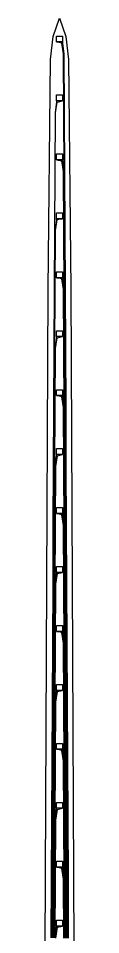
# Model space of a CAD drawing. Header units: inches. Extents: x 115980 to 170179, y 57000 to 74333.
# Drawn here: x 126829 to 126914, y 69376 to 70931 of the extents above; entities that cross this region are included whole.
import ezdxf

# ---------------------------------------------------------------- set-up
doc = ezdxf.new("R2010")
doc.units = ezdxf.units.IN
doc.header["$MEASUREMENT"] = 0
for name, color, linetype in [('metal', 221, 'Continuous'), ('nitride window', 40, 'Continuous'), ('profile', 140, 'Continuous')]:
    doc.layers.add(name, color=color, linetype=linetype)

msp = doc.modelspace()

# ---------------------------------------------------------------- linework, layer by layer
at = {"layer": 'metal'}
for points in [[(126866.2, 70900.6), (126876.2, 70900.6), (126876.2, 70890.6), (126866.2, 70890.6)], [(126876.2, 70888.6), (126875.2, 70888.6), (126866.2, 70890.6), (126876.2, 70890.6)], [(126866.2, 70800.6), (126876.2, 70800.6), (126876.2, 70790.6), (126866.2, 70790.6)], [(126866.2, 70788.6), (126867.2, 70788.6), (126876.2, 70790.6), (126866.2, 70790.6)], [(126866.2, 70700.6), (126876.2, 70700.6), (126876.2, 70690.6), (126866.2, 70690.6)], [(126866.2, 70690.6), (126875.2, 70688.6), (126876.2, 70688.6), (126876.2, 70690.6)], [(126866.2, 70600.6), (126876.2, 70600.6), (126876.2, 70590.6), (126866.2, 70590.6)], [(126876.2, 70590.6), (126867.2, 70588.6), (126866.2, 70588.6), (126866.2, 70590.6)], [(126866.2, 70500.6), (126876.2, 70500.6), (126876.2, 70490.6), (126866.2, 70490.6)], [(126876.2, 70488.6), (126875.2, 70488.6), (126866.2, 70490.6), (126876.2, 70490.6)], [(126866.2, 70400.6), (126876.2, 70400.6), (126876.2, 70390.6), (126866.2, 70390.6)], [(126866.2, 70388.6), (126867.2, 70388.6), (126876.2, 70390.6), (126866.2, 70390.6)], [(126866.2, 70300.6), (126876.2, 70300.6), (126876.2, 70290.6), (126866.2, 70290.6)], [(126876.2, 70288.6), (126875.2, 70288.6), (126866.2, 70290.6), (126876.2, 70290.6)], [(126866.2, 70200.6), (126876.2, 70200.6), (126876.2, 70190.6), (126866.2, 70190.6)], [(126866.2, 70188.6), (126867.2, 70188.6), (126876.2, 70190.6), (126866.2, 70190.6)], [(126866.2, 70100.6), (126876.2, 70100.6), (126876.2, 70090.6), (126866.2, 70090.6)], [(126876.2, 70088.6), (126875.2, 70088.6), (126866.2, 70090.6), (126876.2, 70090.6)], [(126866.2, 70000.6), (126876.2, 70000.6), (126876.2, 69990.6), (126866.2, 69990.6)], [(126866.2, 69988.6), (126867.2, 69988.6), (126876.2, 69990.6), (126866.2, 69990.6)], [(126866.2, 69900.6), (126876.2, 69900.6), (126876.2, 69890.6), (126866.2, 69890.6)], [(126876.2, 69888.6), (126875.2, 69888.6), (126866.2, 69890.6), (126876.2, 69890.6)], [(126866.2, 69800.6), (126876.2, 69800.6), (126876.2, 69790.6), (126866.2, 69790.6)], [(126866.2, 69788.6), (126867.2, 69788.6), (126876.2, 69790.6), (126866.2, 69790.6)], [(126866.2, 69700.6), (126876.2, 69700.6), (126876.2, 69690.6), (126866.2, 69690.6)], [(126876.2, 69688.6), (126875.2, 69688.6), (126866.2, 69690.6), (126876.2, 69690.6)], [(126866.2, 69600.6), (126876.2, 69600.6), (126876.2, 69590.6), (126866.2, 69590.6)], [(126866.2, 69588.6), (126867.2, 69588.6), (126876.2, 69590.6), (126866.2, 69590.6)], [(126866.2, 69500.6), (126876.2, 69500.6), (126876.2, 69490.6), (126866.2, 69490.6)], [(126876.2, 69488.6), (126875.2, 69488.6), (126866.2, 69490.6), (126876.2, 69490.6)], [(126866.2, 69400.6), (126876.2, 69400.6), (126876.2, 69390.6), (126866.2, 69390.6)], [(126866.2, 69388.6), (126867.2, 69388.6), (126876.2, 69390.6), (126866.2, 69390.6)]]:
    msp.add_lwpolyline(points, close=True, dxfattribs=at)
for points in [[(126885.7, 69370.5), (126885.2, 69470.6), (126884.7, 69570.5), (126884.2, 69670.6), (126883.7, 69770.5), (126883.2, 69870.6), (126882.7, 69970.5), (126882.2, 70070.6), (126881.7, 70170.5), (126881.2, 70270.6), (126880.7, 70370.5), (126880.2, 70470.6), (126879.7, 70570.5), (126879.2, 70670.6), (126878.7, 70770.5), (126878.2, 70870.5), (126875.2, 70888.6), (126876.2, 70888.6), (126878.7, 70870.6), (126879.2, 70770.5), (126879.7, 70670.6), (126880.2, 70570.5), (126880.7, 70470.6), (126881.2, 70370.5), (126881.7, 70270.6), (126882.2, 70170.5), (126882.7, 70070.6), (126883.2, 69970.5), (126883.7, 69870.6), (126884.2, 69770.5), (126884.7, 69670.6), (126885.2, 69570.5), (126885.7, 69470.6), (126886.2, 69370.5)], [(126857.2, 69370.6), (126857.7, 69470.5), (126858.2, 69570.6), (126858.7, 69670.5), (126859.2, 69770.6), (126859.7, 69870.5), (126860.2, 69970.6), (126860.7, 70070.5), (126861.2, 70170.6), (126861.7, 70270.5), (126862.2, 70370.6), (126862.7, 70470.5), (126863.2, 70570.6), (126863.7, 70670.5), (126864.2, 70770.5), (126867.2, 70788.6), (126866.2, 70788.6), (126863.7, 70770.6), (126863.2, 70670.5), (126862.7, 70570.6), (126862.2, 70470.5), (126861.7, 70370.6), (126861.2, 70270.5), (126860.7, 70170.6), (126860.2, 70070.5), (126859.7, 69970.6), (126859.2, 69870.5), (126858.7, 69770.6), (126858.2, 69670.5), (126857.7, 69570.6), (126857.2, 69470.5), (126856.7, 69370.6)], [(126884.7, 69370.5), (126884.2, 69470.6), (126883.7, 69570.5), (126883.2, 69670.6), (126882.7, 69770.5), (126882.2, 69870.6), (126881.7, 69970.5), (126881.2, 70070.6), (126880.7, 70170.5), (126880.2, 70270.6), (126879.7, 70370.5), (126879.2, 70470.6), (126878.7, 70570.5), (126878.2, 70670.5), (126875.2, 70688.6), (126876.2, 70688.6), (126878.7, 70670.6), (126879.2, 70570.5), (126879.7, 70470.6), (126880.2, 70370.5), (126880.7, 70270.6), (126881.2, 70170.5), (126881.7, 70070.6), (126882.2, 69970.5), (126882.7, 69870.6), (126883.2, 69770.5), (126883.7, 69670.6), (126884.2, 69570.5), (126884.7, 69470.6), (126885.2, 69370.5)], [(126858.2, 69370.6), (126858.7, 69470.5), (126859.2, 69570.6), (126859.7, 69670.5), (126860.2, 69770.6), (126860.7, 69870.5), (126861.2, 69970.6), (126861.7, 70070.5), (126862.2, 70170.6), (126862.7, 70270.5), (126863.2, 70370.6), (126863.7, 70470.5), (126864.2, 70570.5), (126867.2, 70588.6), (126866.2, 70588.6), (126863.7, 70570.6), (126863.2, 70470.5), (126862.7, 70370.6), (126862.2, 70270.5), (126861.7, 70170.6), (126861.2, 70070.5), (126860.7, 69970.6), (126860.2, 69870.5), (126859.7, 69770.6), (126859.2, 69670.5), (126858.7, 69570.6), (126858.2, 69470.5), (126857.7, 69370.6)], [(126883.7, 69370.5), (126883.2, 69470.6), (126882.7, 69570.5), (126882.2, 69670.6), (126881.7, 69770.5), (126881.2, 69870.6), (126880.7, 69970.5), (126880.2, 70070.6), (126879.7, 70170.5), (126879.2, 70270.6), (126878.7, 70370.5), (126878.2, 70470.5), (126875.2, 70488.6), (126876.2, 70488.6), (126878.7, 70470.6), (126879.2, 70370.5), (126879.2, 70370.5), (126879.7, 70270.6), (126880.2, 70170.5), (126880.7, 70070.6), (126881.2, 69970.5), (126881.7, 69870.6), (126882.2, 69770.5), (126882.7, 69670.6), (126883.2, 69570.5), (126883.7, 69470.6), (126884.2, 69370.5)], [(126859.2, 69370.6), (126859.7, 69470.5), (126860.2, 69570.6), (126860.7, 69670.5), (126861.2, 69770.6), (126861.7, 69870.5), (126862.2, 69970.6), (126862.7, 70070.5), (126862.7, 70070.5), (126863.2, 70170.6), (126863.7, 70270.5), (126864.2, 70370.5), (126867.2, 70388.6), (126866.2, 70388.6), (126863.7, 70370.6), (126863.2, 70270.5), (126862.7, 70170.6), (126862.2, 70070.5), (126861.7, 69970.6), (126861.2, 69870.5), (126860.7, 69770.6), (126860.2, 69670.5), (126859.7, 69570.6), (126859.2, 69470.5), (126858.7, 69370.6)], [(126882.7, 69370.5), (126882.2, 69470.6), (126881.7, 69570.5), (126881.2, 69670.6), (126880.7, 69770.5), (126880.2, 69870.6), (126879.7, 69970.5), (126879.2, 70070.6), (126878.7, 70170.5), (126878.2, 70270.5), (126875.2, 70288.6), (126876.2, 70288.6), (126878.7, 70270.6), (126879.2, 70170.5), (126879.2, 70170.5), (126879.7, 70070.6), (126880.2, 69970.5), (126880.7, 69870.6), (126881.2, 69770.5), (126881.7, 69670.6), (126882.2, 69570.5), (126882.7, 69470.6), (126883.2, 69370.5)], [(126859.7, 69370.6), (126860.2, 69470.5), (126860.7, 69570.6), (126861.2, 69670.5), (126861.7, 69770.6), (126862.2, 69870.5), (126862.7, 69970.6), (126863.2, 70070.5), (126863.7, 70170.6), (126866.2, 70188.6), (126867.2, 70188.6), (126864.2, 70170.5), (126863.7, 70070.5), (126863.7, 70070.5), (126863.2, 69970.6), (126862.7, 69870.5), (126862.2, 69770.6), (126861.7, 69670.5), (126861.2, 69570.6), (126860.7, 69470.5), (126860.2, 69370.6)], [(126881.7, 69370.5), (126881.2, 69470.6), (126880.7, 69570.5), (126880.2, 69670.6), (126879.7, 69770.5), (126879.2, 69870.6), (126878.7, 69970.5), (126878.2, 70070.5), (126875.2, 70088.6), (126876.2, 70088.6), (126878.7, 70070.6), (126879.2, 69970.5), (126879.2, 69970.5), (126879.7, 69870.6), (126880.2, 69770.5), (126880.7, 69670.6), (126881.2, 69570.5), (126881.7, 69470.6), (126882.2, 69370.5)], [(126860.7, 69370.6), (126861.2, 69470.5), (126861.7, 69570.6), (126862.2, 69670.5), (126862.7, 69770.6), (126863.2, 69870.5), (126863.2, 69870.5), (126863.7, 69970.6), (126866.2, 69988.6), (126867.2, 69988.6), (126864.2, 69970.5), (126863.7, 69870.5), (126863.2, 69770.6), (126862.7, 69670.5), (126862.2, 69570.6), (126861.7, 69470.5), (126861.2, 69370.6)], [(126880.7, 69370.5), (126880.2, 69470.6), (126879.7, 69570.5), (126879.2, 69670.6), (126878.7, 69770.5), (126878.2, 69870.5), (126875.2, 69888.6), (126876.2, 69888.6), (126878.7, 69870.6), (126879.2, 69770.5), (126879.2, 69770.5), (126879.7, 69670.6), (126880.2, 69570.5), (126880.7, 69470.6), (126881.2, 69370.5)], [(126861.7, 69370.6), (126862.2, 69470.5), (126862.7, 69570.6), (126863.2, 69670.5), (126863.2, 69670.5), (126863.7, 69770.6), (126866.2, 69788.6), (126867.2, 69788.6), (126864.2, 69770.5), (126863.7, 69670.5), (126863.2, 69570.6), (126862.7, 69470.5), (126862.2, 69370.6)], [(126879.7, 69370.5), (126879.2, 69470.6), (126878.7, 69570.5), (126878.2, 69670.5), (126875.2, 69688.6), (126876.2, 69688.6), (126878.7, 69670.6), (126879.2, 69570.5), (126879.2, 69570.5), (126879.7, 69470.6), (126880.2, 69370.5)], [(126862.7, 69370.6), (126863.2, 69470.5), (126863.2, 69470.5), (126863.7, 69570.6), (126866.2, 69588.6), (126867.2, 69588.6), (126864.2, 69570.5), (126863.7, 69470.5), (126863.2, 69370.6)], [(126878.7, 69370.5), (126878.2, 69470.5), (126875.2, 69488.6), (126876.2, 69488.6), (126878.7, 69470.6), (126879.2, 69370.5)], [(126863.7, 69370.6), (126866.2, 69388.6), (126867.2, 69388.6), (126864.2, 69370.5)]]:
    msp.add_lwpolyline(points, dxfattribs=at)
at = {"layer": 'nitride window'}
for points in [[(126866.2, 70900.6), (126876.2, 70900.6), (126876.2, 70890.6), (126866.2, 70890.6)], [(126866.2, 70800.6), (126876.2, 70800.6), (126876.2, 70790.6), (126866.2, 70790.6)], [(126866.2, 70700.6), (126876.2, 70700.6), (126876.2, 70690.6), (126866.2, 70690.6)], [(126866.2, 70600.6), (126876.2, 70600.6), (126876.2, 70590.6), (126866.2, 70590.6)], [(126866.2, 70500.6), (126876.2, 70500.6), (126876.2, 70490.6), (126866.2, 70490.6)], [(126866.2, 70400.6), (126876.2, 70400.6), (126876.2, 70390.6), (126866.2, 70390.6)], [(126866.2, 70300.6), (126876.2, 70300.6), (126876.2, 70290.6), (126866.2, 70290.6)], [(126866.2, 70200.6), (126876.2, 70200.6), (126876.2, 70190.6), (126866.2, 70190.6)], [(126866.2, 70100.6), (126876.2, 70100.6), (126876.2, 70090.6), (126866.2, 70090.6)], [(126866.2, 70000.6), (126876.2, 70000.6), (126876.2, 69990.6), (126866.2, 69990.6)], [(126866.2, 69900.6), (126876.2, 69900.6), (126876.2, 69890.6), (126866.2, 69890.6)], [(126866.2, 69800.6), (126876.2, 69800.6), (126876.2, 69790.6), (126866.2, 69790.6)], [(126866.2, 69700.6), (126876.2, 69700.6), (126876.2, 69690.6), (126866.2, 69690.6)], [(126866.2, 69600.6), (126876.2, 69600.6), (126876.2, 69590.6), (126866.2, 69590.6)], [(126866.2, 69500.6), (126876.2, 69500.6), (126876.2, 69490.6), (126866.2, 69490.6)], [(126866.2, 69400.6), (126876.2, 69400.6), (126876.2, 69390.6), (126866.2, 69390.6)]]:
    msp.add_lwpolyline(points, close=True, dxfattribs=at)
at = {"layer": 'profile'}
msp.add_lwpolyline([(126871.2, 70930.6), (126882.2, 70899.6), (126886.7, 70860.7), (126890.7, 70470.7), (126913.7, 65370.6), (126913.7, 64070.5), (126828.7, 64070.5), (126828.7, 65370.7), (126851.7, 70470.6), (126855.7, 70860.7), (126860.2, 70899.6)], close=True, dxfattribs=at)

doc.saveas('drawing.dxf')
